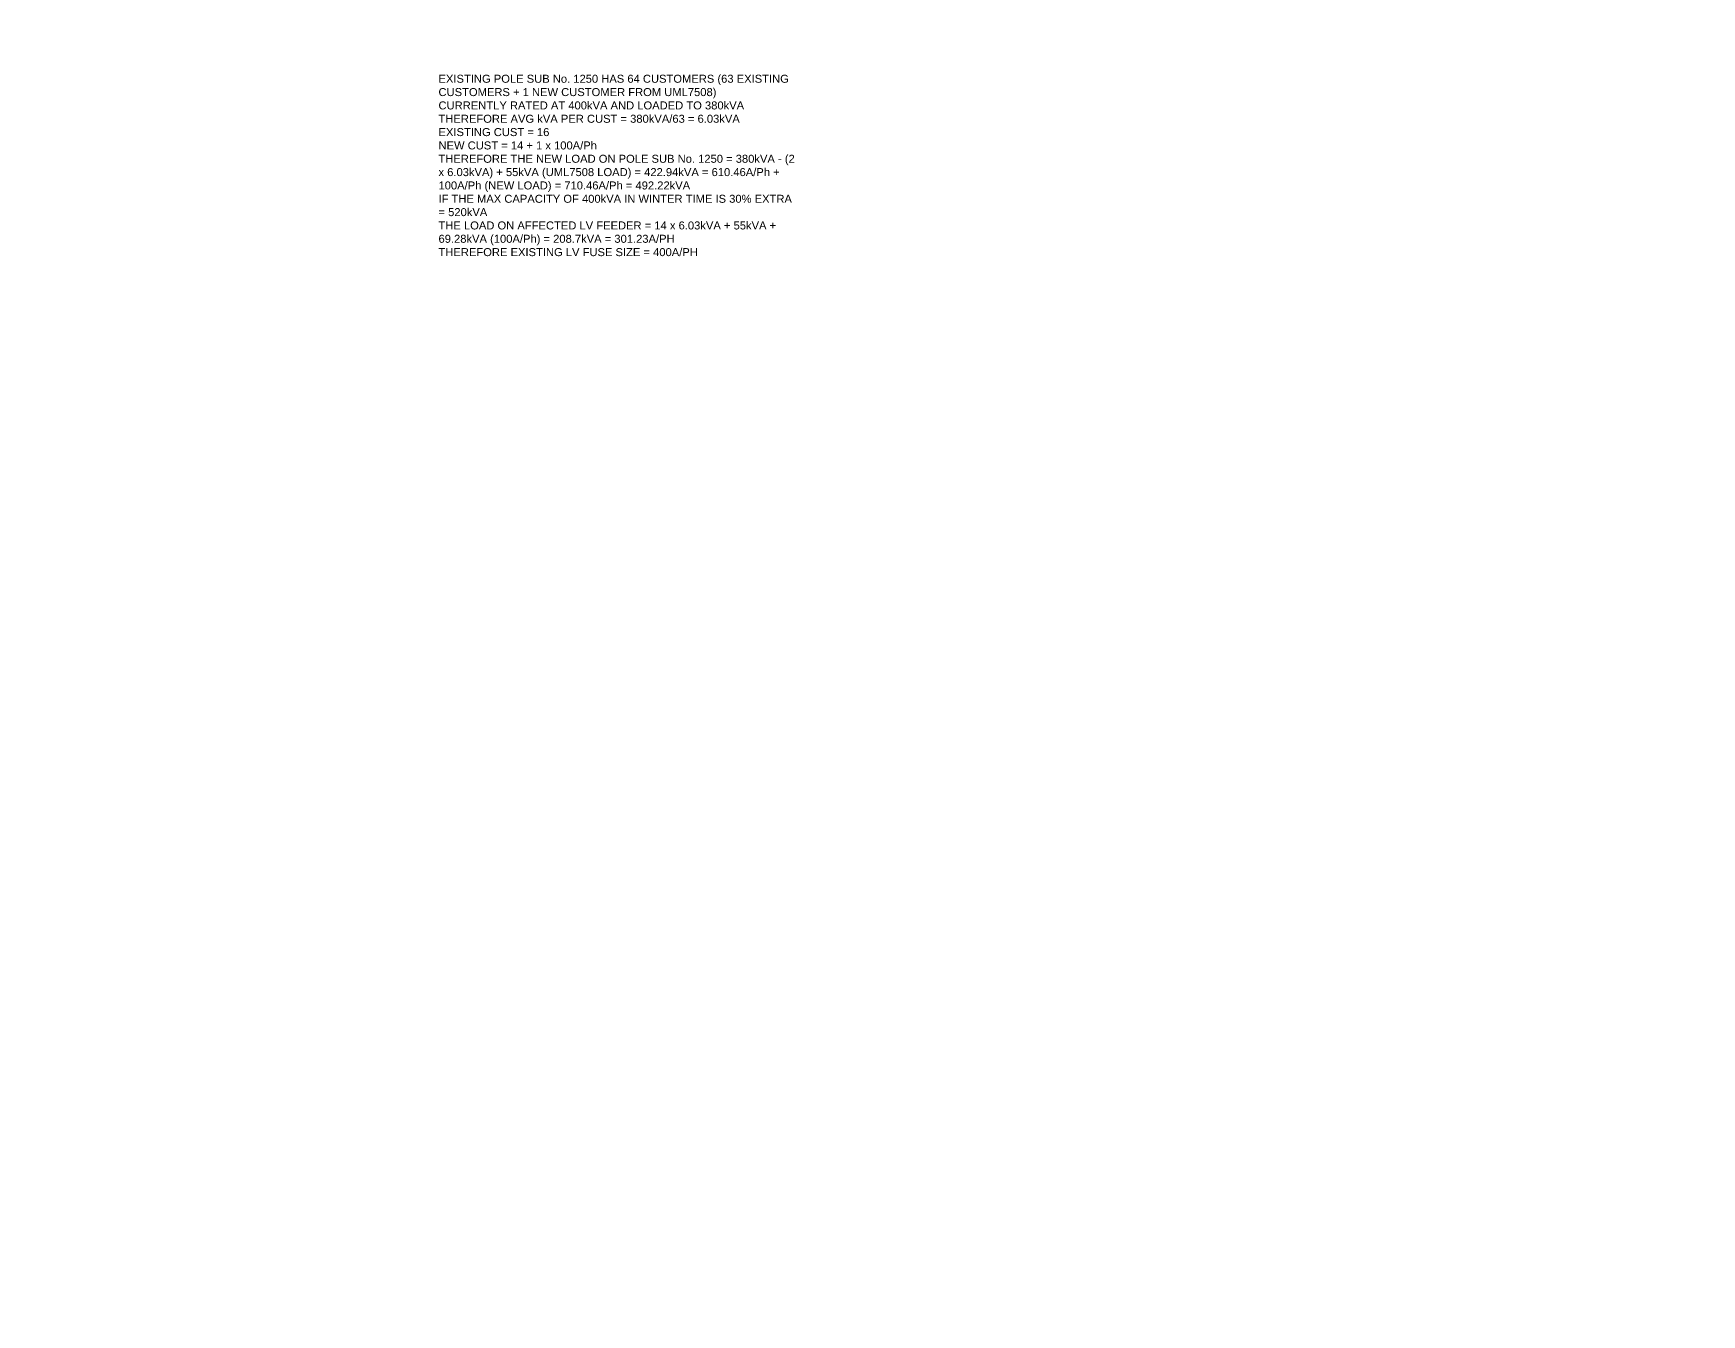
# Paper-space layout 'A2' of a CAD drawing. Header units: metres. Extents: x -21 to 1517, y -1 to 570.
# Drawn here: x 787 to 1517, y 9 to 570 of the extents above; entities that cross this region are included whole.
import ezdxf

# ---------------------------------------------------------------- set-up
doc = ezdxf.new("R2010")
doc.units = ezdxf.units.M
doc.layers.add('Services_SP_NEW_UG', color=2, linetype='Continuous')
doc.styles.get("Standard").update_dxf_attribs({"font": 'arial.ttf'})

psp = doc.layouts.new('A2')

# ---------------------------------------------------------------- wipeouts: each hides what was drawn before it
at = {"color": 2}
psp.add_wipeout([(787.48, 569.88), (1500.54, 564.36), (1517.12, 9.32), (801.3, 42.46)], dxfattribs=at).dxf.layer = 'Services_SP_NEW_UG'

# ---------------------------------------------------------------- next in the draw order: texts
at = {"layer": 'Services_SP_NEW_UG', "color": 2, "insert": (964.67, 551.77), "char_height": 3.5, "width": 157.3507, "attachment_point": 1}
psp.add_mtext('EXISTING POLE SUB No. 1250 HAS 64 CUSTOMERS (63 EXISTING CUSTOMERS + 1 NEW CUSTOMER FROM UML7508)\\PCURRENTLY RATED AT 400kVA AND LOADED TO 380kVA\\PTHEREFORE AVG kVA PER CUST = 380kVA/63 = 6.03kVA\\PEXISTING CUST = 16 \\PNEW CUST = 14 + 1 x 100A/Ph\\PTHEREFORE THE NEW LOAD ON POLE SUB No. 1250 = 380kVA - (2 x 6.03kVA) + 55kVA (UML7508 LOAD) = 422.94kVA = 610.46A/Ph + 100A/Ph (NEW LOAD) = 710.46A/Ph = 492.22kVA\\PIF THE MAX CAPACITY OF 400kVA IN WINTER TIME IS 30% EXTRA = 520kVA\\PTHE LOAD ON AFFECTED LV FEEDER = 14 x 6.03kVA + 55kVA + 69.28kVA (100A/Ph) = 208.7kVA = 301.23A/PH\\PTHEREFORE EXISTING LV FUSE SIZE = 400A/PH', dxfattribs=at)

doc.saveas('drawing.dxf')
